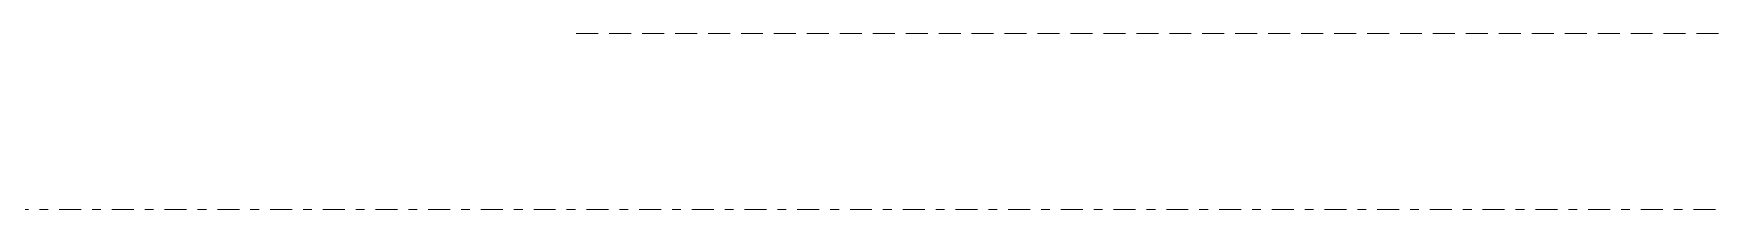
# Model space of a CAD drawing. Extents: x -1439 to 23780, y -1362 to 4476.
# Drawn here: x 9463.61 to 9482.7, y 345 to 347 of the extents above; entities that cross this region are included whole.
import ezdxf

# ---------------------------------------------------------------- set-up
doc = ezdxf.new("R2010")
doc.units = 0
doc.header["$MEASUREMENT"] = 0
for name, pattern in [('Audi$0$DASHDOT2', [0.5, 0.25, -0.125, 0, -0.125]), ('Audi$0$DOT2', [0.125, 0, -0.125]), ('Audi$0$HIDDEN', [0.375, 0.25, -0.125])]:
    doc.linetypes.add(name, pattern=pattern)
doc.layers.add('Audi$0$20', color=8, linetype='Audi$0$DOT2', lineweight=9)
doc.layers.add('Audi$0$24', color=8, linetype='Audi$0$DASHDOT2', lineweight=9)

msp = doc.modelspace()

# ---------------------------------------------------------------- linework, layer by layer
at = {"layer": 'Audi$0$20', "linetype": 'Audi$0$HIDDEN', "lineweight": 0}
msp.add_lwpolyline([(9469.784423809699, 347.0000000046439), (9776.05944357147, 347.0000000046439)], dxfattribs=at)
at = {"layer": 'Audi$0$24'}
msp.add_lwpolyline([(6827.499999998323, 345.0000000046566), (11027.49999999832, 345.0000000046566)], dxfattribs=at)

doc.saveas('drawing.dxf')
